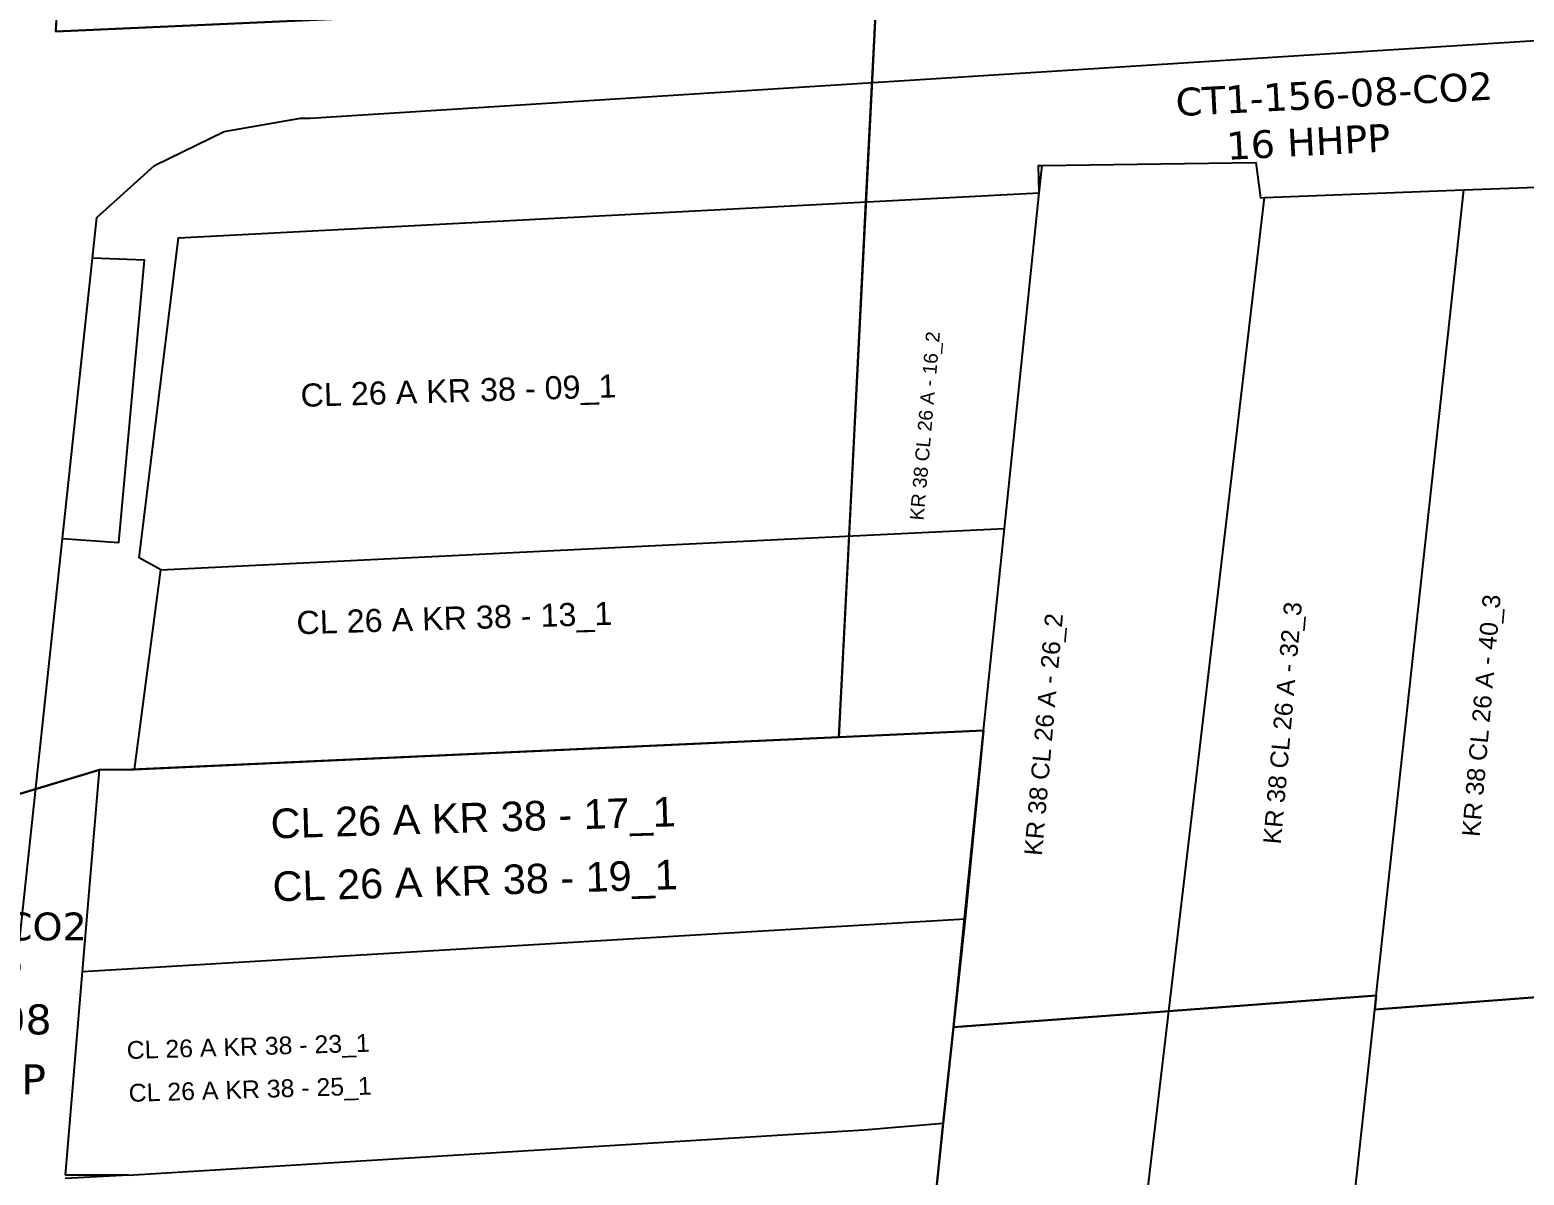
# Model space of a CAD drawing. Header units: millimetres. Extents: x -76.52126 to -76.51707, y 3.41842 to 3.42185.
# Drawn here: x -76.5195716 to -76.5191684, y 3.4197159 to 3.4200251 of the extents above; entities that cross this region are included whole.
import ezdxf

# ---------------------------------------------------------------- set-up
doc = ezdxf.new("R2010")
doc.units = ezdxf.units.MM
for name, color, linetype in [('CARTOGRAFIA', 252, 'Continuous'), ('COBERTURA CTO', 30, 'Continuous'), ('COBERTURA CTO - COUBICADO', 30, 'Continuous'), ('PLACAS ZONA ABIERTA', 8, 'Continuous')]:
    doc.layers.add(name, color=color, linetype=linetype)
doc.styles.get("Standard").update_dxf_attribs({"font": 'arial.ttf'})
doc.styles.add('style2', font='verdana.ttf', dxfattribs={"height": 0.1})

msp = doc.modelspace()

# ---------------------------------------------------------------- linework, layer by layer
at = {"layer": 'CARTOGRAFIA'}
for points in [[(-76.51955472767662, 3.419963431967174), (-76.51955355767353, 3.419974412056602), (-76.51953798754624, 3.419988452151868), (-76.51951917739137, 3.41999763222759), (-76.5194985672228, 3.420001232284106), (-76.51949595719128, 3.420001232284106), (-76.5191241641682, 3.420024812469476)], [(-76.51956198634656, 3.419715861892312), (-76.51955739363115, 3.419770861496202), (-76.51955285127991, 3.41982525780679), (-76.51954342820176, 3.419825347795834), (-76.51953623714002, 3.419879276233244), (-76.51954208719911, 3.419882489267023), (-76.51953153911239, 3.419968898976206), (-76.51929928319663, 3.41998106705489), (-76.51929945421074, 3.419988429130738), (-76.51929851826065, 3.419988442343877), (-76.51924080073735, 3.419989257134715), (-76.51923955871683, 3.419979771061319), (-76.51923846991343, 3.419979812534278), (-76.51918473031623, 3.419981860425308), (-76.51912619379658, 3.419984091088393)], [(-76.5192992832985, 3.419981067113097), (-76.51929851834797, 3.419988442372981)], [(-76.51929851834797, 3.419988442372981), (-76.51924080081011, 3.419989257163818), (-76.51923955880414, 3.419979771090423), (-76.51923847000074, 3.419979812592485)], [(-76.51918473040354, 3.419981860454412), (-76.51912619388389, 3.419984091117497)], [(-76.51953623721278, 3.419879276262348), (-76.51954208727187, 3.419882489296127), (-76.51953153918515, 3.41996889900531), (-76.5192992832985, 3.419981067113097)], [(-76.51930863435922, 3.419890436358967), (-76.5192992832985, 3.419981067113097)], [(-76.51925731813611, 3.419819588031372), (-76.51923847000074, 3.419979812592485)], [(-76.51923847000074, 3.419979812592485), (-76.51918473040354, 3.419981860454412)], [(-76.51920831339743, 3.41976431982823), (-76.51918473040354, 3.419981860454412)], [(-76.51956282775285, 3.419887741344267), (-76.51954761761084, 3.419886661330223), (-76.5195406875668, 3.4199628919456), (-76.51955472767662, 3.419963431967174)], [(-76.51956282775285, 3.419887741344267), (-76.51955472767662, 3.419963431967174)], [(-76.51958127789334, 3.41971583991892), (-76.51956282775285, 3.419887741344267)], [(-76.51953623721278, 3.419879276262348), (-76.51937541523733, 3.419887166892861)], [(-76.51937541523733, 3.419887166892861), (-76.51936069078005, 3.419887889337245)], [(-76.51936069078005, 3.419887889337245), (-76.51930863435922, 3.419890436358967)], [(-76.51931426548475, 3.419835877619901), (-76.51930863435922, 3.419890436358967)], [(-76.51954342827452, 3.419825347824938), (-76.51953623721278, 3.419879276262348)], [(-76.51939236215043, 3.41983228914671), (-76.51931426548475, 3.419835877619901)], [(-76.51931928144262, 3.419785027494639), (-76.51931426548475, 3.419835877619901)], [(-76.51954342827452, 3.419825347824938), (-76.51939236215043, 3.41983228914671)], [(-76.5195573937039, 3.41977086155441), (-76.51955285135267, 3.419825257835894), (-76.51954342827452, 3.419825347824938)], [(-76.51925991946558, 3.419797474766368), (-76.51925731813611, 3.419819588031372)], [(-76.51926431340183, 3.419760122619321), (-76.51925991946558, 3.419797474766368)], [(-76.51938598995406, 3.41978105883811), (-76.51931928144262, 3.419785027494639)], [(-76.51932239955426, 3.419755769064635), (-76.51931928144262, 3.419785027494639)], [(-76.5195573937039, 3.41977086155441), (-76.51938598995406, 3.41978105883811)], [(-76.51956198643387, 3.41971586195052), (-76.5195573937039, 3.41977086155441)], [(-76.51926431340183, 3.419760122619321), (-76.51920831339743, 3.41976431982823)], [(-76.51920871941041, 3.41976057468912), (-76.51914494821762, 3.41976540717644)], [(-76.51920871941041, 3.41976057468912), (-76.51920831339743, 3.41976431982823)], [(-76.51932239955426, 3.419755769064635), (-76.51926431340183, 3.419760122619321)], [(-76.51926952003345, 3.41971586195052), (-76.51926431340183, 3.419760122619321)], [(-76.51921356659517, 3.41971586195052), (-76.51920871941041, 3.41976057468912)], [(-76.51932516056189, 3.419729861475046), (-76.51932239955426, 3.419755769064635)], [(-76.51934662367643, 3.419728048044474), (-76.51932516056189, 3.419729861475046)], [(-76.51932665251155, 3.41971586195052), (-76.51932516056189, 3.419729861475046)], [(-76.51954501229415, 3.41971586195052), (-76.51934662367643, 3.419728048044474)], [(-76.51954501229415, 3.41971586195052), (-76.51956206678955, 3.419714899603262)], [(-76.51954501229415, 3.41971586195052), (-76.51956198643387, 3.41971586195052)], [(-76.51933097253863, 3.419673957615144), (-76.51932665251155, 3.41971586195052)], [(-76.51928970720695, 3.419544239543596), (-76.51926952003345, 3.41971586195052)], [(-76.51923017172743, 3.419562779702231), (-76.51921356659517, 3.41971586195052)]]:
    msp.add_lwpolyline(points, dxfattribs=at)
at = {"layer": 'COBERTURA CTO'}
for points in [[(-76.51995680852923, 3.419778379985813), (-76.51995238038143, 3.41983634654059), (-76.51994839949583, 3.419888458182298), (-76.51994448593831, 3.419939688472708), (-76.51994057859264, 3.419990837418821), (-76.51993069393319, 3.419991278866631), (-76.51971133519436, 3.420001075717094), (-76.51970497485235, 3.420069200620103), (-76.51968905438588, 3.420237350375258), (-76.5196852207493, 3.420302024381611), (-76.51954546840278, 3.420306589928598), (-76.51955598659805, 3.420174288330029), (-76.51956313125737, 3.420075528290338), (-76.51956461762637, 3.420024624701339), (-76.51934321415428, 3.420034639347589), (-76.51935331683234, 3.419834080703707), (-76.51954422341367, 3.419825337573796), (-76.51955285445291, 3.419825255119006), (-76.51966485124575, 3.419791504837461)], [(-76.51914495107047, 3.419765404442272), (-76.51920872231238, 3.419760571951313), (-76.5192083162994, 3.419764317093152), (-76.51926431634746, 3.419760119881515), (-76.51932240254536, 3.41975576632319), (-76.5193142684704, 3.419835874941212), (-76.51935335183333, 3.419834079100267), (-76.51935058155794, 3.419888381472786), (-76.51934603624176, 3.419978615216108), (-76.51934321415428, 3.420034639347589), (-76.51956461762637, 3.420024624701339), (-76.51955598659805, 3.420174288330029), (-76.51954192390912, 3.420173003515968), (-76.51949928916036, 3.420173117558418), (-76.51927308702687, 3.420184727347417), (-76.5192111608514, 3.420185140680017), (-76.51922158848828, 3.420099163594726), (-76.51916362346236, 3.420105162113371), (-76.51916426706447, 3.420112222721739), (-76.51910042902927, 3.420115736577257), (-76.51911634202332, 3.420052216650559), (-76.51914162239626, 3.419788666976613)], [(-76.51967518575037, 3.419659933321212), (-76.51974407777124, 3.419660141518191), (-76.51980046123862, 3.419660311913843), (-76.51979172566752, 3.419735047348125), (-76.51996069393061, 3.419727518411831), (-76.51995680852923, 3.419778379993089), (-76.51966485124575, 3.419791504835642), (-76.51955285445291, 3.419825255119006), (-76.51954343136384, 3.419825345140792), (-76.5193142684704, 3.419835874941212), (-76.5193192844319, 3.419785024776841), (-76.51932240254536, 3.41975576632319), (-76.51932516355481, 3.419729858713593), (-76.51933678059248, 3.419617740279476), (-76.51956173430807, 3.419606643742894), (-76.51962311049937, 3.419606133153478), (-76.51962209252378, 3.419658702695754)], [(-76.51932240254536, 3.41975576632319), (-76.51926431634564, 3.419760119881515), (-76.5192083162994, 3.419764317093152), (-76.51920872231238, 3.419760571951313), (-76.51914495107047, 3.419765404442272), (-76.51914260397388, 3.419788705831136), (-76.51908225624646, 3.419786328226449), (-76.51910428152331, 3.419557106703335), (-76.519106184912, 3.419455029603681), (-76.5193374151433, 3.41944112240378), (-76.51934231920785, 3.419489204084469), (-76.51934477249523, 3.419540314251547), (-76.51933678059248, 3.419617740279476)]]:
    msp.add_lwpolyline(points, close=True, dxfattribs=at)

# ---------------------------------------------------------------- texts
at = {"layer": 'COBERTURA CTO', "insert": (-76.51962025898757, 3.419761944722102), "char_height": 8.08010354733235e-06, "attachment_point": 1, "line_spacing_factor": 0.6, "style": 'style2'}
msp.add_mtext_dynamic_manual_height_columns('\\pxqc;CT5-1-08\\P\\P16 HHPP', width=5.833507519388053e-05, gutter_width=0.0006784489986632618, heights=[3.792219542450023e-05], dxfattribs=at)
at = {"layer": 'COBERTURA CTO - COUBICADO', "insert": (-76.51926267025681, 3.420009262932492), "char_height": 7.499999999999995e-06, "width": 8.606980146010591e-05, "attachment_point": 1, "rotation": 3.008527259125291, "style": 'style2'}
msp.add_mtext('CT1-156-08-CO2\\P    16 HHPP', dxfattribs=at)
at = {"layer": 'COBERTURA CTO - COUBICADO', "insert": (-76.51964214598704, 3.41978675296983), "char_height": 7.499999999999995e-06, "width": 8.606980146010591e-05, "attachment_point": 1, "style": 'style2'}
msp.add_mtext('\\pxqc;CT5-156-08-CO2\\P  16 HHPP', dxfattribs=at)
at = {"layer": 'PLACAS ZONA ABIERTA'}
for s, height, rotation, p in [('KR 38 CL 26 A - 16_2', 3.742596509303251e-06, 84.99999751972618, (-76.5193304954473, 3.419892514046011)), ('CL 26 A KR 38 - 09_1', 6.237660848838751e-06, 1.739961499513435, (-76.51949847865143, 3.419923277848623)), ('CL 26 A KR 38 - 13_1', 6.237660848838751e-06, 1.739961499513435, (-76.51949959156406, 3.419861869301974)), ('KR 38 CL 26 A - 40_3', 4.800003774486182e-06, 84.99999751972618, (-76.51918045608807, 3.419807063835295)), ('KR 38 CL 26 A - 26_2', 4.800003774486182e-06, 84.99999751972618, (-76.51929855906965, 3.419801950695186)), ('KR 38 CL 26 A - 32_3', 4.800003774486182e-06, 84.99999751972618, (-76.51923408512677, 3.419805058583526)), ('CL 26 A KR 38 - 17_1', 8.000006290810303e-06, 1.739961499513435, (-76.5195065331547, 3.41980672797615)), ('CL 26 A KR 38 - 19_1', 8.000006290810303e-06, 1.739961499513435, (-76.5195059961872, 3.419789757416195)), ('CL 26 A KR 38 - 23_1', 4.800003774486182e-06, 1.739961499513439, (-76.51954541811583, 3.419747194896354)), ('CL 26 A KR 38 - 25_1', 4.800003774486182e-06, 1.739961499513439, (-76.51954488114906, 3.419735624061014))]:
    msp.add_text(s, height=height, rotation=rotation, dxfattribs=at).set_placement(p)

doc.saveas('drawing.dxf')
